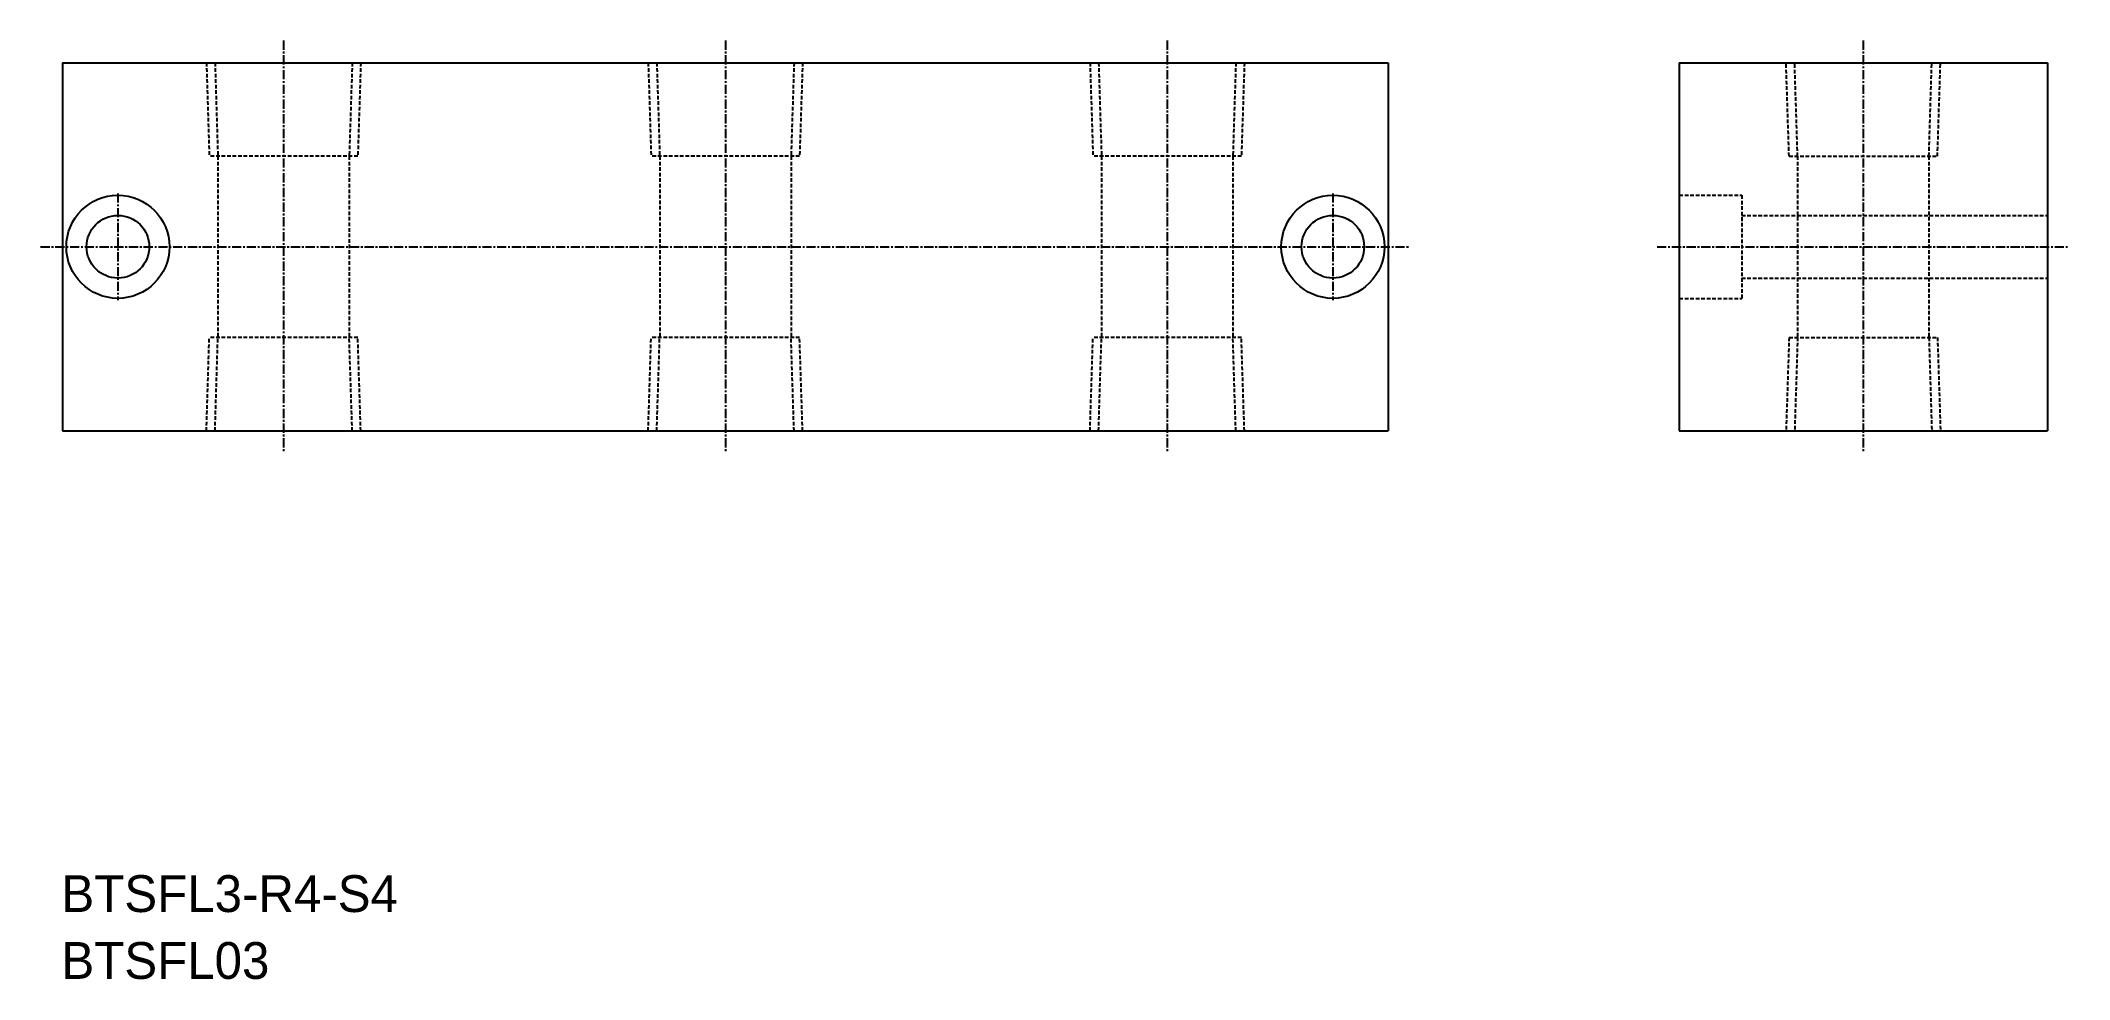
# Model space of a CAD drawing. Extents: x 2981 to 3257, y 8328 to 8456.
import ezdxf

# ---------------------------------------------------------------- set-up
doc = ezdxf.new("R2010")
doc.units = 0
doc.linetypes.add('CENTER', pattern=[2, 1.25, -0.25, 0.25, -0.25])
doc.linetypes.add('DASHED', pattern=[0.75, 0.5, -0.25])
doc.layers.get('0').update_dxf_attribs({"linetype": 'CONTINUOUS'})
doc.layers.add('CENTER', color=1, linetype='CENTER')

msp = doc.modelspace()

# ---------------------------------------------------------------- linework, layer by layer
at = {"color": 7, "linetype": 'CONTINUOUS'}
for p, q in [((2984.27, 8452.6), (3164.27, 8452.6)), ((2984.27, 8452.6), (2984.27, 8402.6)), ((3164.27, 8452.6), (3164.27, 8402.6)), ((3203.8, 8452.6), (3253.8, 8452.6)), ((3203.8, 8452.6), (3203.8, 8402.6)), ((3253.8, 8452.6), (3253.8, 8402.6)), ((2984.27, 8402.6), (3164.27, 8402.6)), ((3203.8, 8402.6), (3253.8, 8402.6))]:
    msp.add_line(p, q, dxfattribs=at)
at = {"color": 3, "linetype": 'DASHED'}
for p, q in [((3003.79, 8452.6), (3004.19, 8439.9)), ((3004.96, 8452.6), (3005.35, 8439.9)), ((3023.59, 8452.6), (3023.19, 8439.9)), ((3024.75, 8452.6), (3024.35, 8439.9)), ((3063.79, 8452.6), (3064.19, 8439.9)), ((3064.96, 8452.6), (3065.35, 8439.9)), ((3083.59, 8452.6), (3083.19, 8439.9)), ((3084.75, 8452.6), (3084.35, 8439.9)), ((3123.79, 8452.6), (3124.19, 8439.9)), ((3124.96, 8452.6), (3125.35, 8439.9)), ((3143.59, 8452.6), (3143.19, 8439.9)), ((3144.75, 8452.6), (3144.35, 8439.9)), ((3218.72, 8439.9), (3218.32, 8452.6)), ((3219.88, 8439.9), (3219.48, 8452.6)), ((3237.72, 8439.9), (3238.11, 8452.6)), ((3238.88, 8439.9), (3239.28, 8452.6)), ((3024.35, 8439.9), (3004.19, 8439.9)), ((3005.35, 8439.9), (3005.35, 8415.3)), ((3023.19, 8439.9), (3023.19, 8415.3)), ((3084.35, 8439.9), (3064.19, 8439.9)), ((3065.35, 8439.9), (3065.35, 8415.3)), ((3083.19, 8439.9), (3083.19, 8415.3)), ((3144.35, 8439.9), (3124.19, 8439.9)), ((3125.35, 8439.9), (3125.35, 8415.3)), ((3143.19, 8439.9), (3143.19, 8415.3)), ((3218.72, 8439.9), (3238.88, 8439.9)), ((3219.88, 8439.9), (3219.88, 8415.3)), ((3237.72, 8439.9), (3237.72, 8415.3)), ((3203.8, 8434.6), (3212.3, 8434.6)), ((3212.3, 8434.6), (3212.3, 8420.6)), ((3212.3, 8431.85), (3253.8, 8431.85)), ((3212.3, 8423.35), (3253.8, 8423.35)), ((3203.8, 8420.6), (3212.3, 8420.6)), ((3003.79, 8402.6), (3004.19, 8415.3)), ((3024.35, 8415.3), (3004.19, 8415.3)), ((3004.96, 8402.6), (3005.35, 8415.3)), ((3023.59, 8402.6), (3023.19, 8415.3)), ((3024.75, 8402.6), (3024.35, 8415.3)), ((3063.79, 8402.6), (3064.19, 8415.3)), ((3084.35, 8415.3), (3064.19, 8415.3)), ((3064.96, 8402.6), (3065.35, 8415.3)), ((3083.59, 8402.6), (3083.19, 8415.3)), ((3084.75, 8402.6), (3084.35, 8415.3)), ((3123.79, 8402.6), (3124.19, 8415.3)), ((3144.35, 8415.3), (3124.19, 8415.3)), ((3124.96, 8402.6), (3125.35, 8415.3)), ((3143.59, 8402.6), (3143.19, 8415.3)), ((3144.75, 8402.6), (3144.35, 8415.3)), ((3218.72, 8415.3), (3218.32, 8402.6)), ((3218.72, 8415.3), (3238.88, 8415.3)), ((3219.88, 8415.3), (3219.48, 8402.6)), ((3237.72, 8415.3), (3238.11, 8402.6)), ((3238.88, 8415.3), (3239.28, 8402.6))]:
    msp.add_line(p, q, dxfattribs=at)
at = {"color": 7, "linetype": 'CONTINUOUS'}
for centre, radius in [((2991.77, 8427.6), 7), ((3156.77, 8427.6), 7), ((2991.77, 8427.6), 4.25), ((3156.77, 8427.6), 4.25)]:
    msp.add_circle(centre, radius, dxfattribs=at)
at = {"layer": 'CENTER', "color": 1, "linetype": 'CENTER'}
for p, q in [((3014.27, 8455.6), (3014.27, 8399.6)), ((3074.27, 8455.6), (3074.27, 8399.6)), ((3134.27, 8455.6), (3134.27, 8399.6)), ((3228.8, 8455.6), (3228.8, 8399.6)), ((2991.77, 8434.85), (2991.77, 8420.35)), ((3156.77, 8434.85), (3156.77, 8420.35)), ((2981.27, 8427.6), (3167.27, 8427.6)), ((3200.8, 8427.6), (3256.8, 8427.6))]:
    msp.add_line(p, q, dxfattribs=at)

# ---------------------------------------------------------------- texts
at = {"color": 7, "linetype": 'CONTINUOUS'}
for s, p in [('BTSFL3-R4-S4', (2984.1, 8337.27)), ('BTSFL03', (2984.1, 8328.19))]:
    msp.add_text(s, height=5, dxfattribs=at).set_placement(p)

doc.saveas('drawing.dxf')
